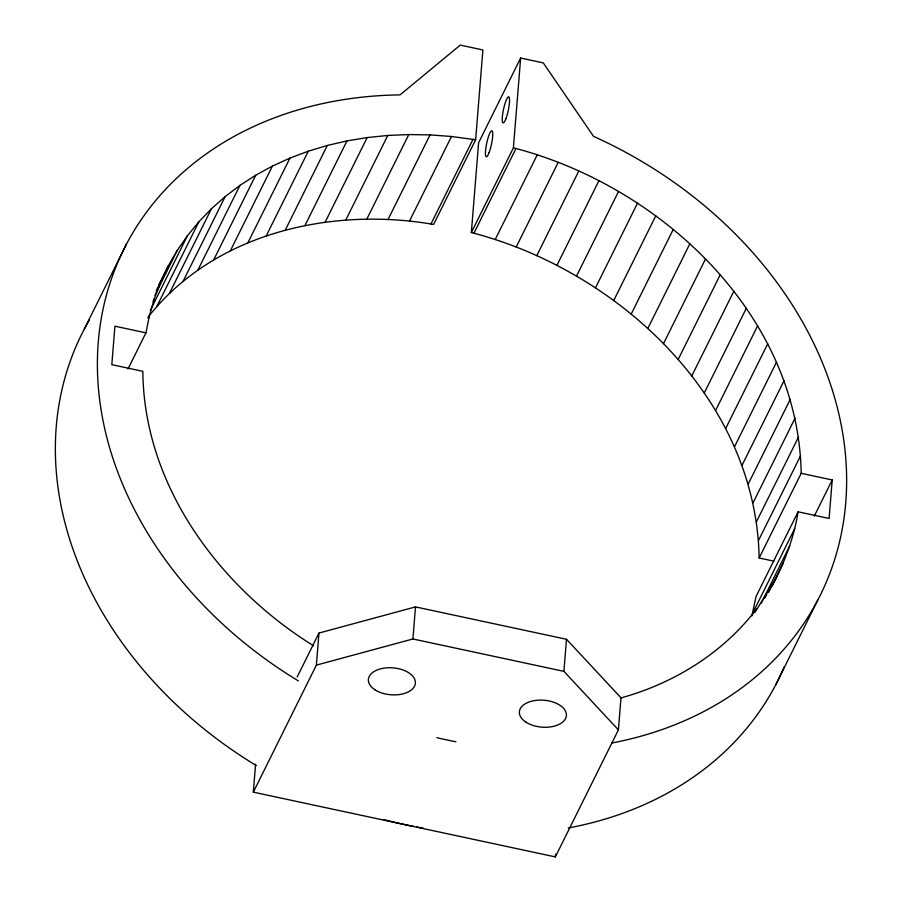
<?xml version="1.0" encoding="UTF-8"?>
<svg xmlns="http://www.w3.org/2000/svg" width="902" height="902" viewBox="0 0 902 902"><rect width="100%" height="100%" fill="white"/><g stroke="black" fill="none" stroke-linecap="round" stroke-linejoin="round"><path stroke-width="1.35" d="M297.119 677.075L318.97 633.057L415.495 606.899L566.501 639.281L620.993 697.81L618.4 729.876L555.339 856.9L253.327 792.148L255.582 764.253M253.327 792.148L316.377 665.124L318.97 633.057M316.377 665.124L412.902 638.977L415.495 606.899M148.018 317.211C214.248 232.806 331.677 206.648 433.603 224.44L475.636 139.765L482.897 49.96L460.245 45.1L400.06 94.879A388.807 310.513 26.4 0 0 101.283 318.372A388.807 310.513 26.4 0 0 298.404 680.909M773.995 561.179L759.157 558C756.113 398.639 618.693 270.645 471.351 232.536L478.612 142.73L520.646 58.055L543.297 62.903L593.527 136.36A388.807 310.513 26.4 0 1 846.516 472.186A388.807 310.513 26.4 0 1 611.646 743.056M471.351 232.536L513.396 147.86L520.646 58.055M618.4 729.876L563.908 671.347L566.501 639.281M555.339 856.9L555.564 854.115M759.157 558L801.202 473.313L832.219 479.965L829.107 518.458L798.09 511.806L756.056 596.481L751.907 615.897M128.016 368.952L145.944 332.838L149.326 316.083L154.287 298.821L160.601 282.078L168.246 265.943L177.198 250.474L187.413 235.749L198.846 221.813L211.451 208.745L225.162 196.591L239.943 185.395L255.706 175.214L272.404 166.103L289.959 158.075L308.281 151.186L327.313 145.459L346.966 140.915L367.148 137.578L387.781 135.458L408.786 134.567L430.051 134.905L451.496 136.484L475.636 139.765M772.078 586.165C784.402 562.837 793.929 537.942 798.09 511.806M84.314 329.061L126.348 244.374M158.977 284.626L168.246 265.943M156.271 290.794L160.601 282.078M154.941 295.315L177.198 250.474M153.047 301.302L154.287 298.821M150.318 310.468L187.413 235.749M148.086 318.575L149.326 316.083M156.813 306.5L198.846 221.813M169.418 293.421L211.451 208.745M183.129 281.266L225.162 196.591M197.91 270.07L239.943 185.395M213.673 259.9L255.706 175.214M230.371 250.779L272.404 166.103M247.915 242.762L289.959 158.075M266.248 235.873L308.281 151.186M285.28 230.134L327.313 145.459M304.932 225.59L346.966 140.915M325.115 222.253L367.148 137.578M345.748 220.133L387.781 135.458M366.742 219.242L408.786 134.567M388.007 219.592L430.051 134.905M409.463 221.159L451.496 136.484M430.987 223.955L473.031 139.28M473.956 233.167L515.989 148.492C662.203 187.469 798.225 314.866 801.202 473.313M495.198 239.537L537.231 154.862M516.169 247.069L558.203 162.383M536.758 255.694L578.791 171.019M556.895 265.413L598.939 180.727M576.491 276.147L618.535 191.472M595.467 287.885L637.5 203.209M613.721 300.558L655.754 215.871M631.197 314.11L673.23 229.435M647.805 328.497L689.838 243.811M663.489 343.639L705.522 258.964M678.169 359.481L720.202 274.806M691.778 375.965L733.811 291.278M704.27 393.001L746.315 308.315M715.59 410.523L757.635 325.847M725.693 428.461L767.726 343.786M734.521 446.738L776.554 362.063M742.053 465.274L784.086 380.599M748.243 483.991L790.276 399.304M753.069 502.797L795.102 418.122M756.507 521.627L798.552 436.951M758.559 540.399L800.593 455.713M752.674 613.236L794.707 528.561M754.771 612.627L775.788 578.689M761.322 603.111L789.757 545.823M764.986 597.891L766.835 594.159M768.605 592.445L783.432 562.555M814.292 516.079L832.219 479.965M775.652 684.945L817.686 600.258M756.62 608.895C723.145 653.071 673.659 683.479 620.531 698.035M145.944 332.838L114.926 326.186L111.814 364.667L142.843 371.32C143.756 485.547 219.344 587.36 313.648 645.832M412.902 638.977L563.908 671.347M513.396 147.86L515.989 148.492M784.357 666.578A388.807 310.513 26.4 0 1 568.271 827.991M423.388 828.194A388.807 310.513 26.4 0 1 416.577 826.976M413.849 826.457A388.807 310.513 26.4 0 1 383.993 819.681M256.36 765.595A388.807 310.513 26.4 0 1 89.569 319.567M455.893 741.782A388.807 310.513 26.4 0 1 436.872 737.701M505.966 118.579A13.35 2.447 -77.9 0 0 509.044 97.1A13.35 2.447 -77.9 0 0 502.673 114.035A13.35 2.447 -77.9 0 0 505.966 118.579M489.155 152.449A13.35 2.447 -77.9 0 0 492.233 130.982A13.35 2.447 -77.9 0 0 485.862 147.905A13.35 2.447 -77.9 0 0 489.155 152.449M526.103 722.265A23.565 13.507 4.6 0 0 565.543 718.544A23.565 13.507 4.6 0 0 537.028 700.256A23.565 13.507 4.6 0 0 526.103 722.265M375.097 689.883A23.565 13.507 4.6 0 0 414.537 686.174A23.565 13.507 4.6 0 0 386.022 667.886A23.565 13.507 4.6 0 0 375.097 689.883"/></g></svg>
